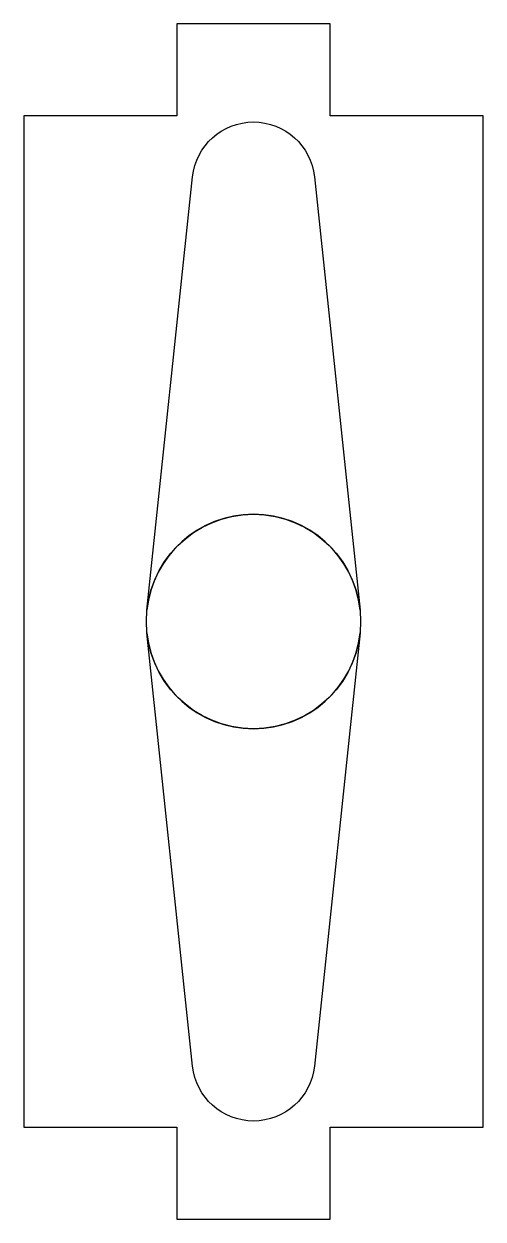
# Model space of a CAD drawing. Header units: millimetres. Extents: x 0 to 15, y 0 to 39.
import ezdxf

# ---------------------------------------------------------------- set-up
doc = ezdxf.new("R2010")
doc.units = ezdxf.units.MM
doc.layers.add('Corte exterior', color=1, linetype='Continuous', true_color=0xff0000)
doc.layers.add('Grabado Superficie', color=30, linetype='Continuous', lineweight=25, true_color=0xff7f00)

msp = doc.modelspace()

# ---------------------------------------------------------------- linework, layer by layer
at = {"layer": 'Corte exterior'}
msp.add_lwpolyline([(0, 3), (5, 3), (5, 0), (10, 0), (10, 3), (15, 3), (15, 36), (10, 36), (10, 39), (5, 39), (5, 36), (0, 36), (0, 3)], dxfattribs=at)
msp.add_circle((7.5, 19.5), 3.5, dxfattribs=at)
at = {"layer": 'Grabado Superficie'}
for points in [[(9.489, 34.01), (10.981, 19.867, 0.90007), (4.019, 19.867), (5.511, 34.01, -0.90007)], [(5.511, 4.99), (4.019, 19.133, 0.90007), (10.981, 19.133), (9.489, 4.99, -0.90007)]]:
    msp.add_lwpolyline(points, format="xyb", close=True, dxfattribs=at)

doc.saveas('drawing.dxf')
